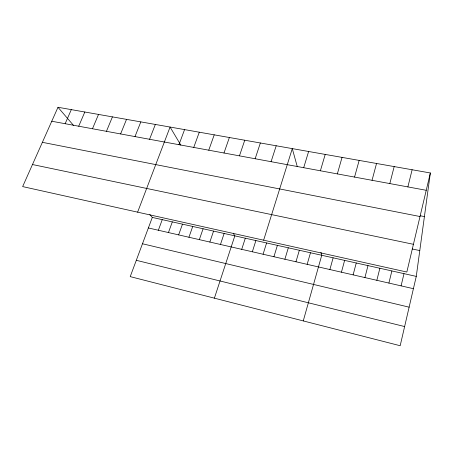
<?xml version="1.0" encoding="UTF-8"?>
<svg xmlns="http://www.w3.org/2000/svg" width="453" height="453" viewBox="0 0 453 453"><rect width="100%" height="100%" fill="white"/><g stroke="black" fill="none" stroke-linecap="round" stroke-linejoin="round"><path stroke-width="0.68" d="M149.79 214.496L152.299 217.423L130.221 276.624L400.175 345.724L416.267 276.392L430.35 172.967L57.99 107.276L22.65 186.591L406.839 272.032L430.35 172.967M401.092 285.866L404.002 273.652M388.901 283.068L391.873 270.945M407.881 186.913L412.122 169.75M376.845 280.305L379.869 268.261M364.92 277.576L367.995 265.611M389.818 183.578L394.184 166.585M353.119 274.869L356.251 262.983M372.043 180.305L376.534 163.471M341.443 272.196L344.625 260.39M354.552 177.078L359.155 160.407M329.892 269.552L333.125 257.819M303.261 320.917L321.743 255.277L320.934 252.338M337.338 173.901L342.049 157.389M307.157 264.337L310.486 252.763M295.962 261.777L299.342 250.271M320.384 170.775L325.209 154.416M284.892 259.235L288.312 247.808M273.929 256.726L277.395 245.367M303.697 167.701L308.623 151.495M263.08 254.241L266.591 242.955M263.64 240.186L292.293 148.612L297.293 166.727M252.344 251.783L255.894 240.566M271.087 161.687L276.205 145.775M241.715 249.343L245.305 238.204M214.388 298.17L234.83 235.86L233.238 233.193M255.152 158.748L260.362 142.978M220.464 244.478L224.139 233.471M209.847 242.044L213.561 231.109M239.45 155.855L244.756 140.226M199.337 239.637L203.091 228.771M223.986 153.001L229.377 137.514M188.935 237.253L192.723 226.455M178.641 234.892L182.463 224.161M208.754 150.192L214.224 134.841M168.448 232.559L172.31 221.896M193.742 147.423L199.292 132.202M158.357 230.243L162.253 219.648M178.946 144.7L184.575 129.609M137.616 212.157L170.073 127.05L180.815 145.107M149.564 139.281L155.339 124.45M134.977 136.591L140.826 121.891M120.606 133.941L126.523 119.366M106.438 131.325L112.423 116.88M92.474 128.754L98.522 114.428M78.714 126.217L84.824 112.01M65.147 123.714L71.314 109.626M51.767 121.245L426.239 190.294M420.316 215.781L424.41 216.585M42.378 142.321L420.01 216.528M32.48 164.53L413.419 244.309M412.224 248.98L419.784 250.577M152.299 217.423L416.267 276.392M148.369 227.955L413.413 288.686M142.48 243.759L409.127 307.162M136.308 260.305L404.625 326.551M57.99 107.276L73.658 125.577"/></g></svg>
